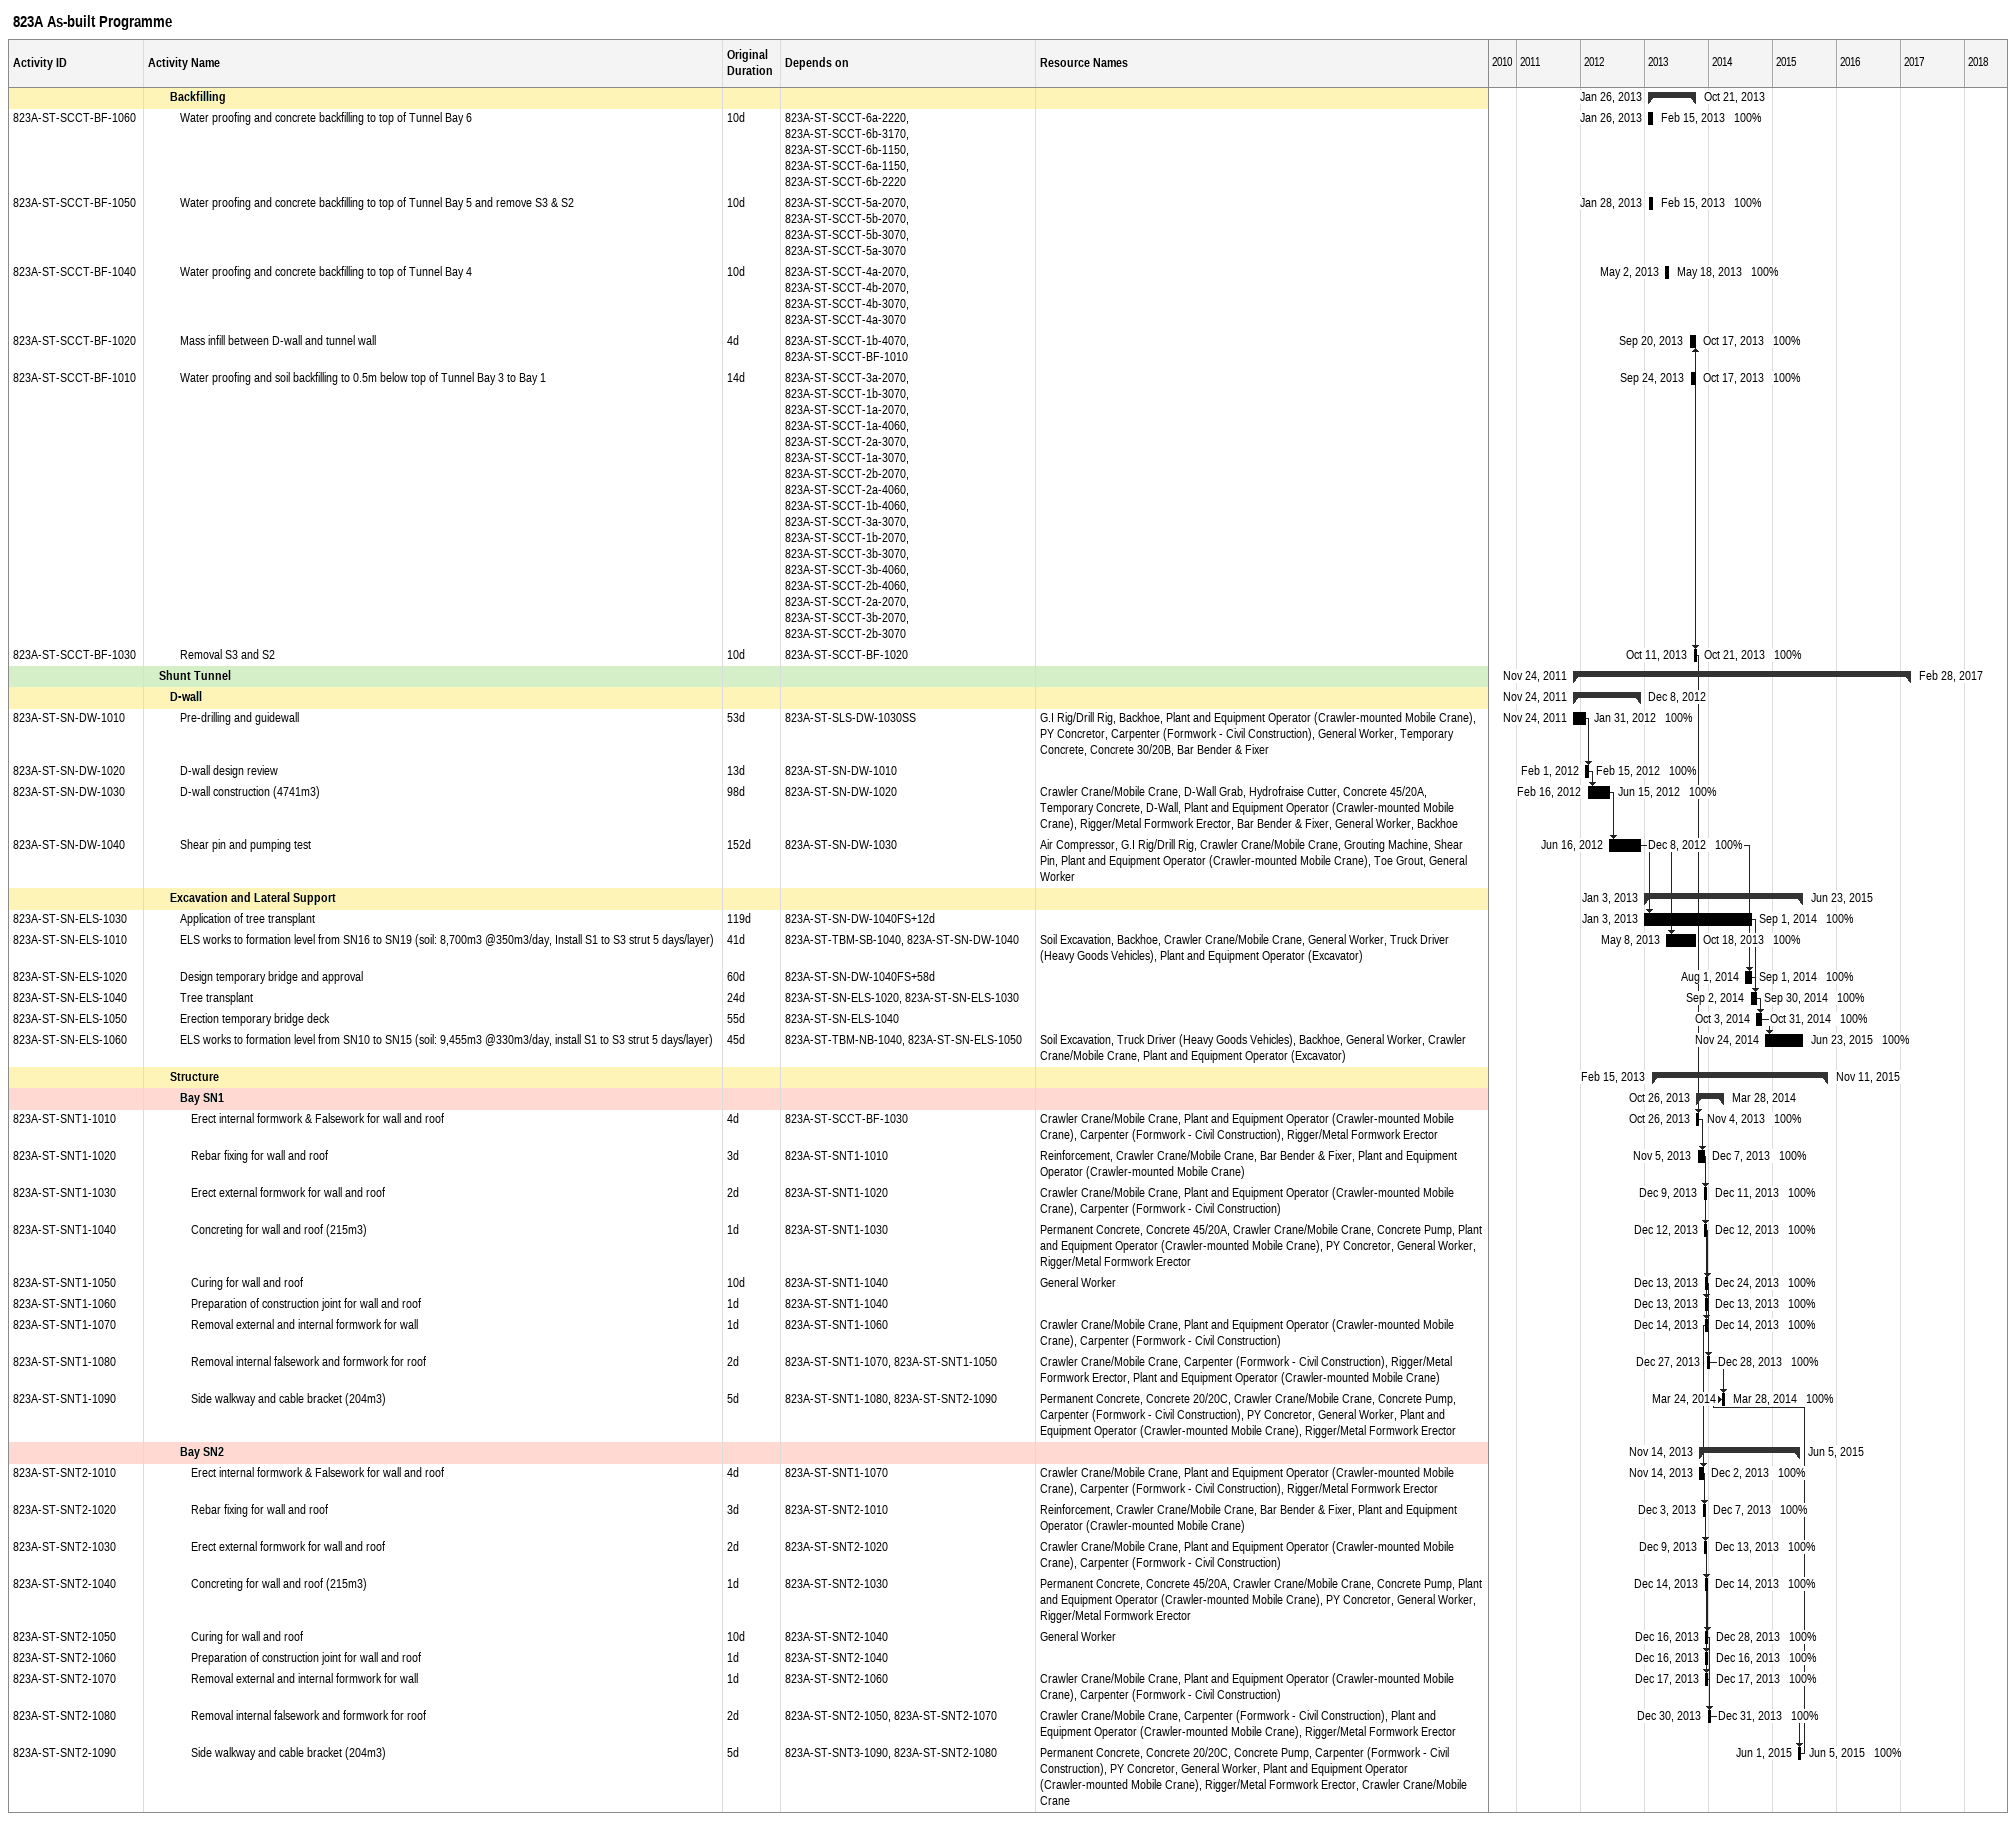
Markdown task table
823A As-built Programme

| ID | Level | Task | Original duration | Start | Finish | Predecessors | Resources | % complete |
|---|---|---|---|---|---|---|---|---|
|  | 3 | **Backfilling** |  | 2013-01-26 | 2013-10-21 |  |  |  |
| 823A-ST-SCCT-BF-1060 | 4 | Water proofing and concrete backfilling to top of Tunnel Bay 6 | 10d | 2013-01-26 | 2013-02-15 | 823A-ST-SCCT-6a-2220, 823A-ST-SCCT-6b-3170, 823A-ST-SCCT-6b-1150, 823A-ST-SCCT-6a-1150, 823A-ST-SCCT-6b-2220 |  | 100 |
| 823A-ST-SCCT-BF-1050 | 4 | Water proofing and concrete backfilling to top of Tunnel Bay 5 and remove S3 & S2 | 10d | 2013-01-28 | 2013-02-15 | 823A-ST-SCCT-5a-2070, 823A-ST-SCCT-5b-2070, 823A-ST-SCCT-5b-3070, 823A-ST-SCCT-5a-3070 |  | 100 |
| 823A-ST-SCCT-BF-1040 | 4 | Water proofing and concrete backfilling to top of Tunnel Bay 4 | 10d | 2013-05-02 | 2013-05-18 | 823A-ST-SCCT-4a-2070, 823A-ST-SCCT-4b-2070, 823A-ST-SCCT-4b-3070, 823A-ST-SCCT-4a-3070 |  | 100 |
| 823A-ST-SCCT-BF-1020 | 4 | Mass infill between D-wall and tunnel wall | 4d | 2013-09-20 | 2013-10-17 | 823A-ST-SCCT-1b-4070, 823A-ST-SCCT-BF-1010 |  | 100 |
| 823A-ST-SCCT-BF-1010 | 4 | Water proofing and soil backfilling to 0.5m below top of Tunnel Bay 3 to Bay 1 | 14d | 2013-09-24 | 2013-10-17 | 823A-ST-SCCT-3a-2070, 823A-ST-SCCT-1b-3070, 823A-ST-SCCT-1a-2070, 823A-ST-SCCT-1a-4060, 823A-ST-SCCT-2a-3070, 823A-ST-SCCT-1a-3070, 823A-ST-SCCT-2b-2070, 823A-ST-SCCT-2a-4060, 823A-ST-SCCT-1b-4060, 823A-ST-SCCT-3a-3070, 823A-ST-SCCT-1b-2070, 823A-ST-SCCT-3b-3070, 823A-ST-SCCT-3b-4060, 823A-ST-SCCT-2b-4060, 823A-ST-SCCT-2a-2070, 823A-ST-SCCT-3b-2070, 823A-ST-SCCT-2b-3070 |  | 100 |
| 823A-ST-SCCT-BF-1030 | 4 | Removal S3 and S2 | 10d | 2013-10-11 | 2013-10-21 | 823A-ST-SCCT-BF-1020 |  | 100 |
|  | 2 | **Shunt Tunnel** |  | 2011-11-24 | 2017-02-28 |  |  |  |
|  | 3 | **D-wall** |  | 2011-11-24 | 2012-12-08 |  |  |  |
| 823A-ST-SN-DW-1010 | 4 | Pre-drilling and guidewall | 53d | 2011-11-24 | 2012-01-31 | 823A-ST-SLS-DW-1030SS | G.I Rig/Drill Rig, Backhoe, Plant and Equipment Operator (Crawler-mounted Mobile Crane), PY Concretor, Carpenter (Formwork - Civil Construction), General Worker, Temporary Concrete, Concrete 30/20B, Bar Bender & Fixer | 100 |
| 823A-ST-SN-DW-1020 | 4 | D-wall design review | 13d | 2012-02-01 | 2012-02-15 | 823A-ST-SN-DW-1010 |  | 100 |
| 823A-ST-SN-DW-1030 | 4 | D-wall construction (4741m3) | 98d | 2012-02-16 | 2012-06-15 | 823A-ST-SN-DW-1020 | Crawler Crane/Mobile Crane, D-Wall Grab, Hydrofraise Cutter, Concrete 45/20A, Temporary Concrete, D-Wall, Plant and Equipment Operator (Crawler-mounted Mobile Crane), Rigger/Metal Formwork Erector, Bar Bender & Fixer, General Worker, Backhoe | 100 |
| 823A-ST-SN-DW-1040 | 4 | Shear pin and pumping test | 152d | 2012-06-16 | 2012-12-08 | 823A-ST-SN-DW-1030 | Air Compressor, G.I Rig/Drill Rig, Crawler Crane/Mobile Crane, Grouting Machine, Shear Pin, Plant and Equipment Operator (Crawler-mounted Mobile Crane), Toe Grout, General Worker | 100 |
|  | 3 | **Excavation and Lateral Support** |  | 2013-01-03 | 2015-06-23 |  |  |  |
| 823A-ST-SN-ELS-1030 | 4 | Application of tree transplant | 119d | 2013-01-03 | 2014-09-01 | 823A-ST-SN-DW-1040FS+12d |  | 100 |
| 823A-ST-SN-ELS-1010 | 4 | ELS works to formation level from SN16 to SN19 (soil: 8,700m3 @350m3/day, Install S1 to S3 strut 5 days/layer) | 41d | 2013-05-08 | 2013-10-18 | 823A-ST-TBM-SB-1040, 823A-ST-SN-DW-1040 | Soil Excavation, Backhoe, Crawler Crane/Mobile Crane, General Worker, Truck Driver (Heavy Goods Vehicles), Plant and Equipment Operator (Excavator) | 100 |
| 823A-ST-SN-ELS-1020 | 4 | Design temporary bridge and approval | 60d | 2014-08-01 | 2014-09-01 | 823A-ST-SN-DW-1040FS+58d |  | 100 |
| 823A-ST-SN-ELS-1040 | 4 | Tree transplant | 24d | 2014-09-02 | 2014-09-30 | 823A-ST-SN-ELS-1020, 823A-ST-SN-ELS-1030 |  | 100 |
| 823A-ST-SN-ELS-1050 | 4 | Erection temporary bridge deck | 55d | 2014-10-03 | 2014-10-31 | 823A-ST-SN-ELS-1040 |  | 100 |
| 823A-ST-SN-ELS-1060 | 4 | ELS works to formation level from SN10 to SN15 (soil: 9,455m3 @330m3/day, install S1 to S3 strut 5 days/layer) | 45d | 2014-11-24 | 2015-06-23 | 823A-ST-TBM-NB-1040, 823A-ST-SN-ELS-1050 | Soil Excavation, Truck Driver (Heavy Goods Vehicles), Backhoe, General Worker, Crawler Crane/Mobile Crane, Plant and Equipment Operator (Excavator) | 100 |
|  | 3 | **Structure** |  | 2013-02-15 | 2015-11-11 |  |  |  |
|  | 4 | **Bay SN1** |  | 2013-10-26 | 2014-03-28 |  |  |  |
| 823A-ST-SNT1-1010 | 5 | Erect internal formwork & Falsework for wall and roof | 4d | 2013-10-26 | 2013-11-04 | 823A-ST-SCCT-BF-1030 | Crawler Crane/Mobile Crane, Plant and Equipment Operator (Crawler-mounted Mobile Crane), Carpenter (Formwork - Civil Construction), Rigger/Metal Formwork Erector | 100 |
| 823A-ST-SNT1-1020 | 5 | Rebar fixing for wall and roof | 3d | 2013-11-05 | 2013-12-07 | 823A-ST-SNT1-1010 | Reinforcement, Crawler Crane/Mobile Crane, Bar Bender & Fixer, Plant and Equipment Operator (Crawler-mounted Mobile Crane) | 100 |
| 823A-ST-SNT1-1030 | 5 | Erect external formwork for wall and roof | 2d | 2013-12-09 | 2013-12-11 | 823A-ST-SNT1-1020 | Crawler Crane/Mobile Crane, Plant and Equipment Operator (Crawler-mounted Mobile Crane), Carpenter (Formwork - Civil Construction) | 100 |
| 823A-ST-SNT1-1040 | 5 | Concreting for wall and roof (215m3) | 1d | 2013-12-12 | 2013-12-12 | 823A-ST-SNT1-1030 | Permanent Concrete, Concrete 45/20A, Crawler Crane/Mobile Crane, Concrete Pump, Plant and Equipment Operator (Crawler-mounted Mobile Crane), PY Concretor, General Worker, Rigger/Metal Formwork Erector | 100 |
| 823A-ST-SNT1-1050 | 5 | Curing for wall and roof | 10d | 2013-12-13 | 2013-12-24 | 823A-ST-SNT1-1040 | General Worker | 100 |
| 823A-ST-SNT1-1060 | 5 | Preparation of construction joint for wall and roof | 1d | 2013-12-13 | 2013-12-13 | 823A-ST-SNT1-1040 |  | 100 |
| 823A-ST-SNT1-1070 | 5 | Removal external and internal formwork for wall | 1d | 2013-12-14 | 2013-12-14 | 823A-ST-SNT1-1060 | Crawler Crane/Mobile Crane, Plant and Equipment Operator (Crawler-mounted Mobile Crane), Carpenter (Formwork - Civil Construction) | 100 |
| 823A-ST-SNT1-1080 | 5 | Removal internal falsework and formwork for roof | 2d | 2013-12-27 | 2013-12-28 | 823A-ST-SNT1-1070, 823A-ST-SNT1-1050 | Crawler Crane/Mobile Crane, Carpenter (Formwork - Civil Construction), Rigger/Metal Formwork Erector, Plant and Equipment Operator (Crawler-mounted Mobile Crane) | 100 |
| 823A-ST-SNT1-1090 | 5 | Side walkway and cable bracket (204m3) | 5d | 2014-03-24 | 2014-03-28 | 823A-ST-SNT1-1080, 823A-ST-SNT2-1090 | Permanent Concrete, Concrete 20/20C, Crawler Crane/Mobile Crane, Concrete Pump, Carpenter (Formwork - Civil Construction), PY Concretor, General Worker, Plant and Equipment Operator (Crawler-mounted Mobile Crane), Rigger/Metal Formwork Erector | 100 |
|  | 4 | **Bay SN2** |  | 2013-11-14 | 2015-06-05 |  |  |  |
| 823A-ST-SNT2-1010 | 5 | Erect internal formwork & Falsework for wall and roof | 4d | 2013-11-14 | 2013-12-02 | 823A-ST-SNT1-1070 | Crawler Crane/Mobile Crane, Plant and Equipment Operator (Crawler-mounted Mobile Crane), Carpenter (Formwork - Civil Construction), Rigger/Metal Formwork Erector | 100 |
| 823A-ST-SNT2-1020 | 5 | Rebar fixing for wall and roof | 3d | 2013-12-03 | 2013-12-07 | 823A-ST-SNT2-1010 | Reinforcement, Crawler Crane/Mobile Crane, Bar Bender & Fixer, Plant and Equipment Operator (Crawler-mounted Mobile Crane) | 100 |
| 823A-ST-SNT2-1030 | 5 | Erect external formwork for wall and roof | 2d | 2013-12-09 | 2013-12-13 | 823A-ST-SNT2-1020 | Crawler Crane/Mobile Crane, Plant and Equipment Operator (Crawler-mounted Mobile Crane), Carpenter (Formwork - Civil Construction) | 100 |
| 823A-ST-SNT2-1040 | 5 | Concreting for wall and roof (215m3) | 1d | 2013-12-14 | 2013-12-14 | 823A-ST-SNT2-1030 | Permanent Concrete, Concrete 45/20A, Crawler Crane/Mobile Crane, Concrete Pump, Plant and Equipment Operator (Crawler-mounted Mobile Crane), PY Concretor, General Worker, Rigger/Metal Formwork Erector | 100 |
| 823A-ST-SNT2-1050 | 5 | Curing for wall and roof | 10d | 2013-12-16 | 2013-12-28 | 823A-ST-SNT2-1040 | General Worker | 100 |
| 823A-ST-SNT2-1060 | 5 | Preparation of construction joint for wall and roof | 1d | 2013-12-16 | 2013-12-16 | 823A-ST-SNT2-1040 |  | 100 |
| 823A-ST-SNT2-1070 | 5 | Removal external and internal formwork for wall | 1d | 2013-12-17 | 2013-12-17 | 823A-ST-SNT2-1060 | Crawler Crane/Mobile Crane, Plant and Equipment Operator (Crawler-mounted Mobile Crane), Carpenter (Formwork - Civil Construction) | 100 |
| 823A-ST-SNT2-1080 | 5 | Removal internal falsework and formwork for roof | 2d | 2013-12-30 | 2013-12-31 | 823A-ST-SNT2-1050, 823A-ST-SNT2-1070 | Crawler Crane/Mobile Crane, Carpenter (Formwork - Civil Construction), Plant and Equipment Operator (Crawler-mounted Mobile Crane), Rigger/Metal Formwork Erector | 100 |
| 823A-ST-SNT2-1090 | 5 | Side walkway and cable bracket (204m3) | 5d | 2015-06-01 | 2015-06-05 | 823A-ST-SNT3-1090, 823A-ST-SNT2-1080 | Permanent Concrete, Concrete 20/20C, Concrete Pump, Carpenter (Formwork - Civil Construction), PY Concretor, General Worker, Plant and Equipment Operator (Crawler-mounted Mobile Crane), Rigger/Metal Formwork Erector, Crawler Crane/Mobile Crane | 100 |
